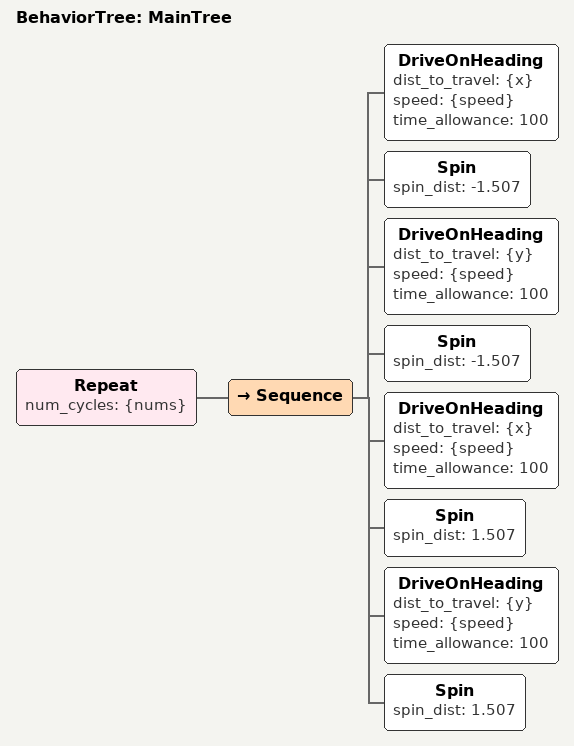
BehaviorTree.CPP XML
<?xml version="1.0"?>
<root main_tree_to_execute="MainTree">
    <BehaviorTree ID="MainTree">
        <Repeat num_cycles="{nums}">
            <Sequence>
                <DriveOnHeading dist_to_travel="{x}" speed="{speed}" time_allowance="100"/>
                <Spin spin_dist="-1.507"/>
                <DriveOnHeading dist_to_travel="{y}" speed="{speed}" time_allowance="100"/>
                <Spin spin_dist="-1.507"/>
                <DriveOnHeading dist_to_travel="{x}" speed="{speed}" time_allowance="100"/>
                <Spin spin_dist="1.507"/>
                <DriveOnHeading dist_to_travel="{y}" speed="{speed}" time_allowance="100"/>
                <Spin spin_dist="1.507"/>
            </Sequence>
        </Repeat>
    </BehaviorTree>
</root>
